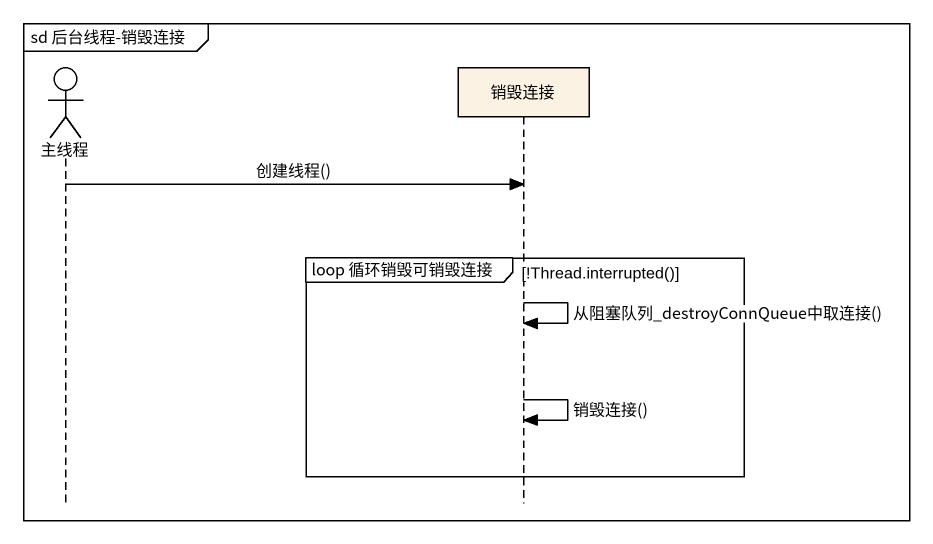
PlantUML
@startuml
mainframe sd 后台线程-销毁连接
hide footbox
actor 主线程
participant 销毁连接

主线程 -> 销毁连接 : 创建线程()
group loop 循环销毁可销毁连接 [!Thread.interrupted()]
  销毁连接 -> 销毁连接 : 从阻塞队列_destroyConnQueue中取连接()
  销毁连接 -> 销毁连接 : 销毁连接()
end
@enduml
